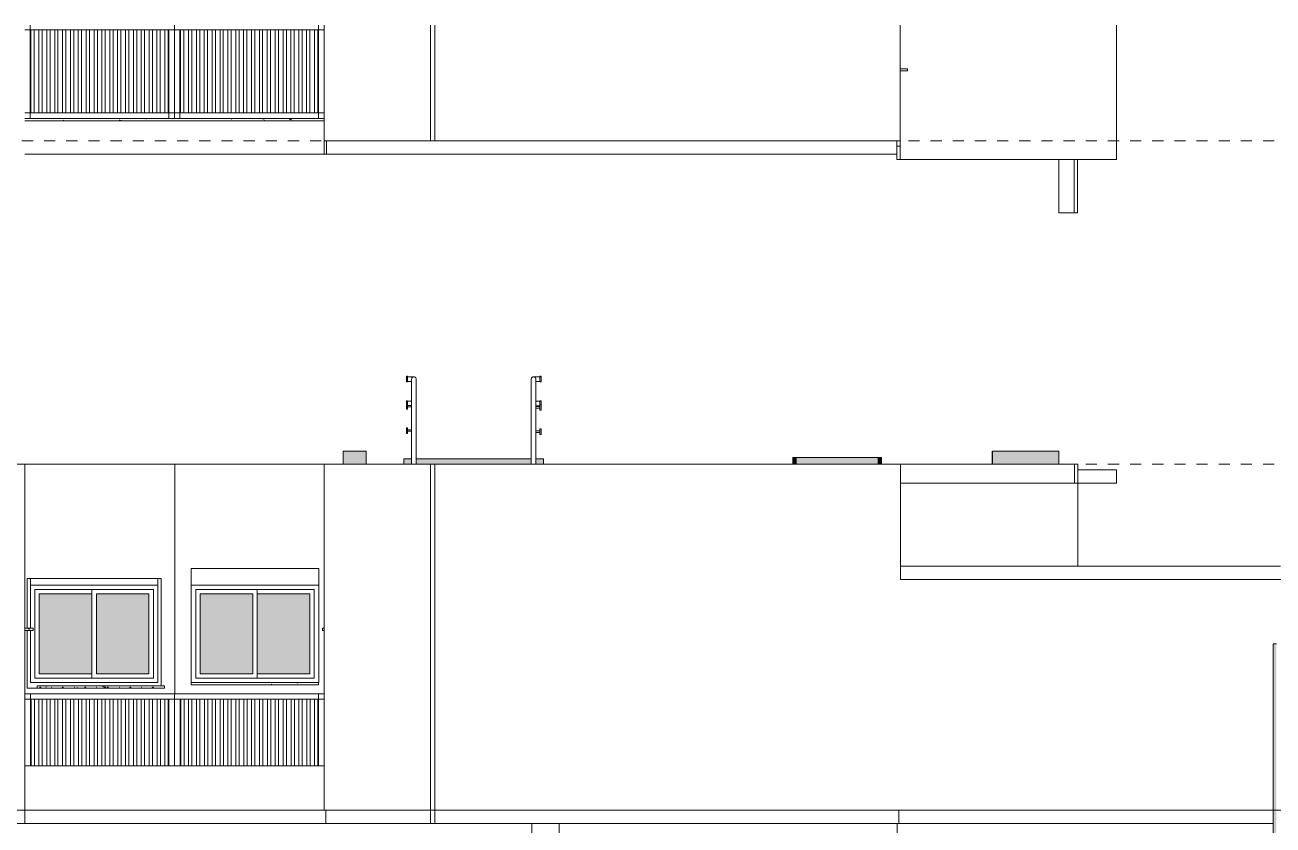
# Model space of a CAD drawing. Header units: metres. Extents: x -96 to 123, y 1 to 648.
# Drawn here: x -66.53 to -55.27, y 596.04 to 603.26 of the extents above; entities that cross this region are included whole.
import ezdxf

# ---------------------------------------------------------------- set-up
doc = ezdxf.new("R2010")
doc.units = ezdxf.units.M
for name, pattern in [('_Tracejado longo', [0.014288, 0.009525, -0.004763]), ('_Tracejado médio', [0.004, 0.003, -0.001]), ('IMPORT-LINHA_DE_FRONTEIRA', [0.065, 0.025, -0.00375, 0, -0.00375, 0, -0.00375, 0, -0.00375, 0.025, 0])]:
    doc.linetypes.add(name, pattern=pattern)
for name, color, linetype, lineweight in [('A-FLOR-CASE', 7, 'Continuous', 5), ('A-FLOR-HRAL', 7, 'Continuous', 5), ('A-FLOR-LEVL', 7, 'Continuous', 5), ('A-FLOR-OTLN', 7, 'Continuous', 5), ('A-FLOR-STRS', 7, 'Continuous', 5), ('A-GENM', 7, 'Continuous', 5), ('A-GLAZ', 7, 'Continuous', 5), ('A-GLAZ-FRAM', 7, 'Continuous', 5), ('A-WALL', 7, 'Continuous', 5), ('DIVISA1', 7, 'Continuous', 5), ('GLEBA4_LOTE_78', 7, 'Continuous', 5), ('I-WALL', 7, 'Continuous', 5), ('MURO1', 7, 'Continuous', 5)]:
    doc.layers.add(name, color=color, linetype=linetype, lineweight=lineweight)
doc.layers.add('LUC-PLA-EP-001-IMP-R00 - Sobreposição RVT_dwg', color=7, linetype='Continuous', lineweight=5, true_color=0x767676)
pattern_1 = [(45, (-45.716, 618.273), (0, 0.21552615), [0.00718, -0.10417, 0.00335, -0.10082]), (45, (-45.705, 618.268), (0, 0.21552615), [0.00718, -0.10417, 0.00335, -0.10082]), (337.5, (-45.711, 618.278), (1.7e-06, -0.2155266), [0.0127, -0.07613, 0.00335, -0.07264]), (337.5, (-45.716, 618.273), (1.7e-06, -0.2155266), [0.0127, -0.07613, 0.00335, -0.07264]), (60, (-45.767, 618.222), (-0.1016032, 0.1759782), [0.00953, -0.09684, 0.00335, -0.09348]), (120, (-45.767, 618.222), (-0.2032032, -1.8e-06), [0.00953, -0.09684, 0.00335, -0.09348]), (0, (-45.772, 618.231), (0.1016, 0.17598), [0.00953, -0.09684, 0.00335, -0.09348])]

# ---------------------------------------------------------------- blocks, each defined once
blk = doc.blocks.new('xok - janela de correr multipla com persiana - 121 x 111-4103295-Section 1')
at = {"layer": 'A-GLAZ', "true_color": 0xe6e6e6}
for points in [[(-64.484, 597.41), (-64.474, 597.41), (-64.474, 598.13), (-64.949, 598.13), (-64.949, 597.41), (-64.579, 597.41)], [(-64.434, 597.41), (-63.959, 597.41), (-63.959, 598.13), (-64.434, 598.13), (-64.434, 597.529)]]:
    blk.add_hatch(color=254, dxfattribs=at).paths.add_polyline_path(points)
at = {"layer": 'A-GLAZ-FRAM'}
for p, q in [((-63.879, 598.21), (-65.029, 598.21)), ((-65.029, 598.21), (-63.879, 598.21)), ((-64.989, 598.17), (-64.989, 597.37)), ((-64.434, 598.17), (-64.989, 598.17)), ((-64.989, 597.37), (-64.989, 598.17)), ((-64.989, 598.17), (-63.919, 598.17)), ((-64.949, 598.13), (-64.474, 598.13)), ((-64.949, 597.41), (-64.949, 598.13)), ((-64.474, 598.13), (-64.474, 597.41)), ((-64.434, 597.37), (-64.434, 598.17)), ((-64.434, 598.13), (-63.959, 598.13)), ((-63.959, 598.13), (-63.959, 597.41)), ((-63.919, 598.17), (-63.919, 597.37)), ((-64.474, 597.41), (-64.949, 597.41)), ((-63.959, 597.41), (-64.434, 597.41)), ((-64.989, 597.37), (-64.434, 597.37)), ((-63.919, 597.37), (-64.989, 597.37))]:
    blk.add_line(p, q, dxfattribs=at)
blk = doc.blocks.new('Shaft modular - JPSM05 - 80 x 18-2721010-Section 1')
at = {"layer": 'A-GENM', "true_color": 0xdcdcdc}
for points in [[(-59.57, 599.3), (-59.57, 599.36), (-59.6, 599.36), (-59.6, 599.3)], [(-59.57, 599.3), (-58.83, 599.3), (-58.83, 599.36), (-59.57, 599.36)], [(-58.8, 599.3), (-58.8, 599.36), (-58.83, 599.36), (-58.83, 599.3)]]:
    blk.add_hatch(color=254, dxfattribs=at).paths.add_polyline_path(points)
at = {"layer": 'A-GENM'}
for p, q in [((-59.6, 599.36), (-59.57, 599.36)), ((-59.6, 599.3), (-59.6, 599.36)), ((-59.57, 599.36), (-58.83, 599.36)), ((-59.57, 599.3), (-59.57, 599.36)), ((-58.83, 599.36), (-58.8, 599.36)), ((-58.83, 599.36), (-58.83, 599.3)), ((-58.8, 599.3), (-58.8, 599.36))]:
    blk.add_line(p, q, dxfattribs=at)
blk = doc.blocks.new('Shaft modular - JPSM05 - 80 x 18-V18-Section 1')
at = {"layer": 'A-GENM', "true_color": 0xdcdcdc}
blk.add_hatch(color=254, dxfattribs=at).paths.add_polyline_path([(-63.66, 599.3), (-63.45, 599.3), (-63.45, 599.42), (-63.66, 599.42)])
at = {"layer": 'A-GENM'}
for p, q in [((-63.66, 599.42), (-63.45, 599.42)), ((-63.66, 599.3), (-63.66, 599.42)), ((-63.45, 599.3), (-63.45, 599.42))]:
    blk.add_line(p, q, dxfattribs=at)
blk = doc.blocks.new('Shaft modular - JPMS01 - 60 x 23-2717634-Section 1')
at = {"layer": 'A-GENM', "true_color": 0xdcdcdc}
blk.add_hatch(color=254, dxfattribs=at).paths.add_polyline_path([(-57.2, 599.3), (-57.2, 599.42), (-57.8, 599.42), (-57.8, 599.3)])
at = {"layer": 'A-GENM'}
for p, q in [((-57.8, 599.42), (-57.2, 599.42)), ((-57.8, 599.3), (-57.8, 599.42)), ((-57.2, 599.3), (-57.2, 599.42))]:
    blk.add_line(p, q, dxfattribs=at)
blk = doc.blocks.new('xok - janela de correr multipla com persiana - 121 x 111-4103399-Section 1')
at = {"layer": 'A-GLAZ', "true_color": 0xe6e6e6}
for points in [[(-66.29, 597.41), (-65.926, 597.41), (-65.926, 598.13), (-66.401, 598.13), (-66.401, 597.41)], [(-65.529, 597.41), (-65.411, 597.41), (-65.411, 598.13), (-65.886, 598.13), (-65.886, 597.41), (-65.719, 597.41)]]:
    blk.add_hatch(color=254, dxfattribs=at).paths.add_polyline_path(points)
at = {"layer": 'A-GLAZ', "linetype": '_Tracejado médio'}
blk.add_line((-65.301, 597.3), (-65.301, 598.27), dxfattribs=at)
at = {"layer": 'A-GLAZ-FRAM'}
for p, q in [((-66.481, 598.27), (-66.481, 598.21)), ((-65.331, 598.21), (-66.481, 598.21)), ((-66.481, 598.21), (-66.481, 597.82)), ((-66.481, 598.21), (-65.331, 598.21)), ((-65.331, 598.21), (-65.331, 598.27)), ((-65.331, 597.33), (-65.331, 598.21)), ((-66.441, 597.37), (-66.441, 598.17)), ((-66.441, 598.17), (-65.371, 598.17)), ((-66.401, 597.41), (-66.401, 598.13)), ((-66.401, 598.13), (-65.926, 598.13)), ((-65.371, 598.17), (-65.926, 598.17)), ((-65.926, 598.17), (-65.926, 597.37)), ((-65.886, 597.41), (-65.886, 598.13)), ((-65.886, 598.13), (-65.411, 598.13)), ((-65.411, 598.13), (-65.411, 597.41)), ((-65.371, 597.37), (-65.371, 598.17)), ((-65.371, 598.17), (-65.371, 597.37)), ((-66.481, 597.8), (-66.481, 597.33)), ((-65.926, 597.41), (-66.401, 597.41)), ((-65.411, 597.41), (-65.886, 597.41)), ((-66.481, 597.33), (-65.331, 597.33)), ((-65.371, 597.37), (-66.441, 597.37)), ((-65.926, 597.37), (-65.371, 597.37))]:
    blk.add_line(p, q, dxfattribs=at)
blk = doc.blocks.new('Shaft modular - JPMS01 - 60 x 23-V83-Section 1')
at = {"layer": 'A-GENM'}
blk.add_line((-57.801, 599.3), (-57.801, 599.42), dxfattribs=at)
blk = doc.blocks.new('XOK - Soleira Paramétrica - Peitoril - 19 x 115-V90-Section 1')
at = {"layer": 'A-FLOR-CASE', "true_color": 0xbbbbbb}
h = blk.add_hatch(dxfattribs=at)
h.set_pattern_fill('FP_5', color=9, style=0, pattern_type=2)
h.set_pattern_definition(pattern_1)
h.paths.add_polyline_path([(-64.389, 597.31), (-63.88, 597.31), (-63.88, 597.33), (-65.03, 597.33), (-65.03, 597.31), (-64.484, 597.31)])
at = {"layer": 'A-FLOR-CASE'}
for p, q in [((-65.03, 597.33), (-63.88, 597.33)), ((-65.03, 597.31), (-65.03, 597.33)), ((-63.88, 597.31), (-65.03, 597.31)), ((-63.88, 597.31), (-63.88, 597.33))]:
    blk.add_line(p, q, dxfattribs=at)
blk = doc.blocks.new('XOK - Soleira Paramétrica - Peitoril - 19 x 115-V91-Section 1')
at = {"layer": 'A-FLOR-CASE', "true_color": 0xbbbbbb}
h = blk.add_hatch(dxfattribs=at)
h.set_pattern_fill('FP_5', color=9, style=0, pattern_type=2)
h.set_pattern_definition(pattern_1)
h.paths.add_polyline_path([(-65.271, 597.28), (-65.271, 597.3), (-66.421, 597.3), (-66.421, 597.28), (-65.339, 597.28)])
at = {"layer": 'A-FLOR-CASE'}
for p, q in [((-66.421, 597.3), (-65.271, 597.3)), ((-66.421, 597.3), (-66.421, 597.28)), ((-65.271, 597.28), (-66.421, 597.28)), ((-65.271, 597.3), (-65.271, 597.28))]:
    blk.add_line(p, q, dxfattribs=at)
blk = doc.blocks.new('Railing - Apoio com Canopla-3703119-Section 1')
at = {"layer": 'A-FLOR-HRAL'}
for p, q in [((-61.883, 599.821), (-61.919, 599.821)), ((-61.919, 599.808), (-61.883, 599.808)), ((-61.873, 599.84), (-61.883, 599.84)), ((-61.883, 599.84), (-61.883, 599.815)), ((-61.883, 599.815), (-61.883, 599.789)), ((-61.883, 599.789), (-61.873, 599.789)), ((-61.873, 599.815), (-61.873, 599.84)), ((-61.873, 599.789), (-61.873, 599.815)), ((-61.883, 599.601), (-61.919, 599.601)), ((-61.919, 599.588), (-61.883, 599.588)), ((-61.873, 599.62), (-61.883, 599.62)), ((-61.883, 599.62), (-61.883, 599.595)), ((-61.883, 599.595), (-61.883, 599.569)), ((-61.883, 599.569), (-61.873, 599.569)), ((-61.873, 599.595), (-61.873, 599.62)), ((-61.873, 599.569), (-61.873, 599.595))]:
    blk.add_line(p, q, dxfattribs=at)
blk = doc.blocks.new('Railing - Apoio com Canopla-3702703-Section 1')
at = {"layer": 'A-FLOR-HRAL'}
for p, q in [((-61.961, 600.074), (-61.96, 600.075)), ((-61.873, 600.09), (-61.892, 600.09)), ((-61.892, 600.048), (-61.873, 600.048)), ((-61.873, 600.094), (-61.883, 600.094)), ((-61.883, 600.094), (-61.883, 600.069)), ((-61.883, 600.069), (-61.883, 600.044)), ((-61.883, 600.044), (-61.873, 600.044)), ((-61.873, 600.069), (-61.873, 600.094)), ((-61.873, 600.044), (-61.873, 600.069)), ((-61.873, 599.87), (-61.892, 599.87)), ((-61.873, 599.874), (-61.883, 599.874)), ((-61.883, 599.874), (-61.883, 599.849)), ((-61.873, 599.849), (-61.873, 599.874)), ((-61.892, 599.828), (-61.883, 599.828)), ((-61.883, 599.849), (-61.883, 599.84)), ((-61.873, 599.84), (-61.873, 599.849))]:
    blk.add_line(p, q, dxfattribs=at)
at = {"layer": 'A-FLOR-HRAL', "flags": 128}
for points in [[(-61.96, 600.076), (-61.96, 600.077), (-61.959, 600.078)], [(-61.957, 600.081), (-61.957, 600.082), (-61.956, 600.082), (-61.956, 600.083)], [(-61.954, 600.085), (-61.954, 600.085), (-61.953, 600.086), (-61.952, 600.086)], [(-61.949, 600.088), (-61.949, 600.088), (-61.948, 600.089), (-61.947, 600.089)], [(-61.944, 600.09), (-61.943, 600.09), (-61.942, 600.09)], [(-61.941, 600.09), (-61.94, 600.09), (-61.94, 600.09)], [(-61.94, 600.09), (-61.94, 600.09), (-61.94, 600.09), (-61.94, 600.09), (-61.94, 600.09), (-61.939, 600.09), (-61.939, 600.09), (-61.938, 600.09), (-61.938, 600.09), (-61.937, 600.09), (-61.936, 600.09), (-61.936, 600.09), (-61.935, 600.09), (-61.934, 600.09), (-61.933, 600.09), (-61.932, 600.09), (-61.931, 600.09), (-61.929, 600.09), (-61.928, 600.09), (-61.927, 600.09), (-61.925, 600.09), (-61.924, 600.09), (-61.923, 600.09), (-61.921, 600.09), (-61.919, 600.09), (-61.918, 600.09), (-61.916, 600.09), (-61.915, 600.09), (-61.913, 600.09), (-61.911, 600.09), (-61.909, 600.09), (-61.907, 600.09), (-61.906, 600.09), (-61.904, 600.09), (-61.902, 600.09), (-61.9, 600.09), (-61.898, 600.09), (-61.896, 600.09), (-61.894, 600.09), (-61.892, 600.09), (-61.892, 600.09)], [(-61.892, 600.048), (-61.894, 600.048), (-61.896, 600.048), (-61.897, 600.048), (-61.899, 600.048), (-61.901, 600.048), (-61.903, 600.048), (-61.905, 600.048), (-61.907, 600.048), (-61.909, 600.048), (-61.911, 600.048), (-61.912, 600.048), (-61.914, 600.048), (-61.916, 600.048), (-61.917, 600.048), (-61.919, 600.048)], [(-61.919, 599.87), (-61.918, 599.87), (-61.916, 599.87), (-61.915, 599.87), (-61.913, 599.87), (-61.911, 599.87), (-61.909, 599.87), (-61.907, 599.87), (-61.906, 599.87), (-61.904, 599.87), (-61.902, 599.87), (-61.9, 599.87), (-61.898, 599.87), (-61.896, 599.87), (-61.894, 599.87), (-61.892, 599.87), (-61.892, 599.87)], [(-61.892, 599.828), (-61.894, 599.828), (-61.896, 599.828), (-61.897, 599.828), (-61.899, 599.828), (-61.901, 599.828), (-61.903, 599.828), (-61.905, 599.828), (-61.907, 599.828), (-61.909, 599.828), (-61.911, 599.828), (-61.912, 599.828), (-61.914, 599.828), (-61.916, 599.828), (-61.917, 599.828), (-61.919, 599.828)]]:
    blk.add_lwpolyline(points, dxfattribs=at)
at = {"layer": 'A-FLOR-HRAL'}
blk.add_arc((-61.94, 600.069), 0.021, 60, 180, dxfattribs=at)
blk = doc.blocks.new('Railing - Railing-3608351-Section 1')
at = {"layer": 'A-FLOR-HRAL'}
for p, q in [((-61.961, 600.069), (-61.961, 599.3)), ((-61.919, 599.3), (-61.919, 600.069))]:
    blk.add_line(p, q, dxfattribs=at)
at = {"layer": 'A-FLOR-HRAL', "flags": 128}
for points in [[(-61.961, 600.069), (-61.96, 600.074), (-61.958, 600.079), (-61.955, 600.084), (-61.951, 600.087), (-61.946, 600.089), (-61.94, 600.09), (-61.935, 600.089), (-61.93, 600.087), (-61.925, 600.084), (-61.922, 600.079), (-61.92, 600.074), (-61.919, 600.069)], [(-61.919, 600.069), (-61.92, 600.074), (-61.922, 600.079), (-61.925, 600.084), (-61.93, 600.087), (-61.935, 600.089), (-61.94, 600.09), (-61.946, 600.089), (-61.951, 600.087), (-61.955, 600.084), (-61.958, 600.079), (-61.96, 600.074), (-61.961, 600.069)]]:
    blk.add_lwpolyline(points, dxfattribs=at)
for name in ['Railing - Apoio com Canopla-3702703-Section 1', 'Railing - Apoio com Canopla-3703119-Section 1']:
    blk.add_blockref(name, (0, 0))
blk = doc.blocks.new('Railing - Apoio com Canopla-3703126-Section 1')
at = {"layer": 'A-FLOR-HRAL'}
for p, q in [((-63.087, 599.85), (-63.078, 599.85)), ((-63.087, 599.825), (-63.087, 599.85)), ((-63.087, 599.799), (-63.087, 599.825)), ((-63.078, 599.799), (-63.087, 599.799)), ((-63.078, 599.85), (-63.078, 599.825)), ((-63.078, 599.831), (-63.041, 599.831)), ((-63.078, 599.825), (-63.078, 599.799)), ((-63.041, 599.818), (-63.078, 599.818)), ((-63.087, 599.63), (-63.078, 599.63)), ((-63.087, 599.605), (-63.087, 599.63)), ((-63.087, 599.579), (-63.087, 599.605)), ((-63.078, 599.579), (-63.087, 599.579)), ((-63.078, 599.63), (-63.078, 599.605)), ((-63.078, 599.611), (-63.041, 599.611)), ((-63.078, 599.605), (-63.078, 599.579)), ((-63.041, 599.598), (-63.078, 599.598))]:
    blk.add_line(p, q, dxfattribs=at)
blk = doc.blocks.new('Railing - Apoio com Canopla-V96-Section 1')
at = {"layer": 'A-FLOR-HRAL'}
for p, q in [((-63.087, 600.094), (-63.078, 600.094)), ((-63.087, 600.069), (-63.087, 600.094)), ((-63.087, 600.09), (-63.069, 600.09)), ((-63.087, 600.044), (-63.087, 600.069)), ((-63.069, 600.048), (-63.087, 600.048)), ((-63.078, 600.044), (-63.087, 600.044)), ((-63.078, 600.094), (-63.078, 600.069)), ((-63.078, 600.069), (-63.078, 600.044)), ((-63, 600.074), (-63, 600.075)), ((-63.087, 599.874), (-63.078, 599.874)), ((-63.087, 599.85), (-63.087, 599.874)), ((-63.087, 599.87), (-63.069, 599.87)), ((-63.078, 599.874), (-63.078, 599.85))]:
    blk.add_line(p, q, dxfattribs=at)
at = {"layer": 'A-FLOR-HRAL', "flags": 128}
for points in [[(-63.02, 600.09), (-63.02, 600.09), (-63.02, 600.09), (-63.02, 600.09), (-63.021, 600.09), (-63.021, 600.09), (-63.021, 600.09), (-63.022, 600.09), (-63.023, 600.09), (-63.023, 600.09), (-63.024, 600.09), (-63.025, 600.09), (-63.026, 600.09), (-63.026, 600.09), (-63.027, 600.09), (-63.029, 600.09), (-63.03, 600.09), (-63.031, 600.09), (-63.032, 600.09), (-63.033, 600.09), (-63.035, 600.09), (-63.036, 600.09), (-63.038, 600.09), (-63.039, 600.09), (-63.041, 600.09), (-63.042, 600.09), (-63.044, 600.09), (-63.046, 600.09), (-63.047, 600.09), (-63.049, 600.09), (-63.051, 600.09), (-63.053, 600.09), (-63.055, 600.09), (-63.057, 600.09), (-63.058, 600.09), (-63.06, 600.09), (-63.062, 600.09), (-63.064, 600.09), (-63.066, 600.09), (-63.068, 600.09), (-63.069, 600.09)], [(-63.069, 600.048), (-63.067, 600.048), (-63.065, 600.048), (-63.063, 600.048), (-63.061, 600.048), (-63.059, 600.048), (-63.057, 600.048), (-63.055, 600.048), (-63.053, 600.048), (-63.051, 600.048), (-63.05, 600.048), (-63.048, 600.048), (-63.046, 600.048), (-63.044, 600.048), (-63.043, 600.048), (-63.041, 600.048)], [(-63.019, 600.09), (-63.02, 600.09), (-63.02, 600.09)], [(-63.016, 600.09), (-63.017, 600.09), (-63.018, 600.09)], [(-63.011, 600.088), (-63.012, 600.088), (-63.012, 600.089), (-63.013, 600.089)], [(-63.006, 600.085), (-63.007, 600.085), (-63.007, 600.086), (-63.008, 600.086)], [(-63.003, 600.081), (-63.003, 600.082), (-63.004, 600.082), (-63.004, 600.083)], [(-63, 600.076), (-63.001, 600.077), (-63.001, 600.078)], [(-63.041, 599.87), (-63.042, 599.87), (-63.044, 599.87), (-63.046, 599.87), (-63.047, 599.87), (-63.049, 599.87), (-63.051, 599.87), (-63.053, 599.87), (-63.055, 599.87), (-63.057, 599.87), (-63.058, 599.87), (-63.06, 599.87), (-63.062, 599.87), (-63.064, 599.87), (-63.066, 599.87), (-63.068, 599.87), (-63.069, 599.87)]]:
    blk.add_lwpolyline(points, dxfattribs=at)
at = {"layer": 'A-FLOR-HRAL'}
blk.add_arc((-63.02, 600.069), 0.021, 0, 120, dxfattribs=at)
blk = doc.blocks.new('Railing - Railing-3608355-Section 1')
at = {"layer": 'A-FLOR-HRAL'}
for p, q in [((-63.041, 600.069), (-63.041, 599.3)), ((-62.999, 599.3), (-62.999, 600.069))]:
    blk.add_line(p, q, dxfattribs=at)
at = {"layer": 'A-FLOR-HRAL', "flags": 128}
for points in [[(-63.041, 600.069), (-63.04, 600.074), (-63.038, 600.079), (-63.035, 600.084), (-63.031, 600.087), (-63.026, 600.089), (-63.02, 600.09), (-63.015, 600.089), (-63.01, 600.087), (-63.005, 600.084), (-63.002, 600.079), (-63, 600.074), (-62.999, 600.069)], [(-62.999, 600.069), (-63, 600.074), (-63.002, 600.079), (-63.005, 600.084), (-63.01, 600.087), (-63.015, 600.089), (-63.02, 600.09), (-63.026, 600.089), (-63.031, 600.087), (-63.035, 600.084), (-63.038, 600.079), (-63.04, 600.074), (-63.041, 600.069)]]:
    blk.add_lwpolyline(points, dxfattribs=at)
for name in ['Railing - Apoio com Canopla-V96-Section 1', 'Railing - Apoio com Canopla-3703126-Section 1']:
    blk.add_blockref(name, (0, 0))
blk = doc.blocks.new('Railing - 20mm-V97-Section 1')
at = {"layer": 'A-FLOR-HRAL'}
for p, q in [((-16.132, 596.58), (-16.132, 597.18)), ((-16.102, 596.58), (-16.102, 597.18))]:
    blk.add_line(p, q, dxfattribs=at)
blk = doc.blocks.new('Railing - 20mm-V98-Section 1')
at = {"layer": 'A-FLOR-HRAL'}
for p, q in [((-16.096, 596.58), (-16.096, 597.18)), ((-16.046, 597.18), (-16.096, 597.18)), ((-16.046, 596.58), (-16.046, 597.18))]:
    blk.add_line(p, q, dxfattribs=at)
blk = doc.blocks.new('Railing - 20mm-V101-Section 1')
at = {"layer": 'A-FLOR-HRAL'}
for p, q in [((-66.481, 597.23), (-66.53, 597.23)), ((-66.481, 596.58), (-66.481, 597.23))]:
    blk.add_line(p, q, dxfattribs=at)
blk = doc.blocks.new('Railing - Railing-4107699-Section 1')
at = {"layer": 'A-FLOR-HRAL'}
for p, q in [((-66.53, 597.23), (-65.18, 597.23)), ((-65.18, 597.18), (-66.53, 597.18)), ((-65.18, 597.23), (-65.18, 597.18))]:
    blk.add_line(p, q, dxfattribs=at)
for name, p in [('Railing - 20mm-V101-Section 1', (0, 0)), ('Railing - 20mm-V97-Section 1', (-50.343, 0)), ('Railing - 20mm-V97-Section 1', (-50.272, 0)), ('Railing - 20mm-V97-Section 1', (-50.201, 0)), ('Railing - 20mm-V97-Section 1', (-50.13, 0)), ('Railing - 20mm-V97-Section 1', (-50.058, 0)), ('Railing - 20mm-V97-Section 1', (-49.987, 0)), ('Railing - 20mm-V97-Section 1', (-49.916, 0)), ('Railing - 20mm-V97-Section 1', (-49.845, 0)), ('Railing - 20mm-V97-Section 1', (-49.774, 0)), ('Railing - 20mm-V97-Section 1', (-49.703, 0)), ('Railing - 20mm-V97-Section 1', (-49.632, 0)), ('Railing - 20mm-V97-Section 1', (-49.561, 0)), ('Railing - 20mm-V97-Section 1', (-49.49, 0)), ('Railing - 20mm-V97-Section 1', (-49.419, 0)), ('Railing - 20mm-V97-Section 1', (-49.348, 0)), ('Railing - 20mm-V97-Section 1', (-49.277, 0)), ('Railing - 20mm-V97-Section 1', (-49.206, 0)), ('Railing - 20mm-V97-Section 1', (-49.135, 0)), ('Railing - 20mm-V98-Section 1', (-49.135, 0))]:
    blk.add_blockref(name, p)
blk = doc.blocks.new('Railing - 20mm-V102-Section 1')
at = {"layer": 'A-FLOR-HRAL'}
for p, q in [((-63.88, 597.23), (-63.83, 597.23)), ((-63.88, 596.58), (-63.88, 597.23))]:
    blk.add_line(p, q, dxfattribs=at)
blk = doc.blocks.new('Railing - Railing-4107706-Section 1')
at = {"layer": 'A-FLOR-HRAL'}
for p, q in [((-65.18, 597.18), (-65.18, 597.23)), ((-65.18, 597.23), (-63.83, 597.23)), ((-63.83, 597.18), (-65.18, 597.18))]:
    blk.add_line(p, q, dxfattribs=at)
at = {"extrusion": (0, 0, -1), "zscale": -1}
for name, p in [('Railing - 20mm-V98-Section 1', (81.226, 0)), ('Railing - 20mm-V97-Section 1', (81.226, 0)), ('Railing - 20mm-V97-Section 1', (81.155, 0)), ('Railing - 20mm-V97-Section 1', (81.084, 0)), ('Railing - 20mm-V97-Section 1', (81.013, 0)), ('Railing - 20mm-V97-Section 1', (80.942, 0)), ('Railing - 20mm-V97-Section 1', (80.871, 0)), ('Railing - 20mm-V97-Section 1', (80.8, 0)), ('Railing - 20mm-V97-Section 1', (80.729, 0)), ('Railing - 20mm-V97-Section 1', (80.658, 0)), ('Railing - 20mm-V97-Section 1', (80.587, 0)), ('Railing - 20mm-V97-Section 1', (80.516, 0)), ('Railing - 20mm-V97-Section 1', (80.444, 0)), ('Railing - 20mm-V97-Section 1', (80.373, 0)), ('Railing - 20mm-V97-Section 1', (80.302, 0)), ('Railing - 20mm-V97-Section 1', (80.231, 0)), ('Railing - 20mm-V97-Section 1', (80.16, 0)), ('Railing - 20mm-V97-Section 1', (80.089, 0)), ('Railing - 20mm-V97-Section 1', (80.018, 0))]:
    blk.add_blockref(name, p, dxfattribs=at)
blk.add_blockref('Railing - 20mm-V102-Section 1', (0, 0))
blk = doc.blocks.new('LUC-ARQ-001-MOD-EMB_rvt-1-Section 1')
at = {"layer": 'A-FLOR-CASE', "true_color": 0xbbbbbb}
h = blk.add_hatch(dxfattribs=at)
h.set_pattern_fill('FP_5', color=9, style=0, pattern_type=2)
h.set_pattern_definition(pattern_1)
h.paths.add_polyline_path([(-66.455, 597.8), (-66.455, 597.82), (-66.53, 597.82), (-66.53, 597.8), (-66.48, 597.8)])
h = blk.add_hatch(dxfattribs=at)
h.set_pattern_fill('FP_5', color=9, style=0, pattern_type=2)
h.set_pattern_definition(pattern_1)
h.paths.add_polyline_path([(-63.845, 597.8), (-63.83, 597.8), (-63.83, 597.82), (-63.845, 597.82)])
at = {"layer": 'A-FLOR-STRS', "true_color": 0xdcdcdc}
h = blk.add_hatch(color=254, dxfattribs=at)
h.paths.add_polyline_path([(-63.11, 599.3), (-63.041, 599.3), (-63.041, 599.35), (-63.11, 599.35)])
h.paths.add_polyline_path([(-61.85, 599.3), (-61.85, 599.35), (-61.919, 599.35), (-61.919, 599.3), (-61.88, 599.3)])
h.paths.add_polyline_path([(-62.999, 599.3), (-61.961, 599.3), (-61.961, 599.35), (-62.999, 599.35)])
at = {"layer": 'A-WALL', "true_color": 0xffb76f}
blk.add_hatch(color=31, dxfattribs=at).paths.add_polyline_path([(-55.267, 595.78), (-55.237, 595.78), (-55.237, 597.68), (-55.267, 597.68), (-55.267, 596.892)])
at = {"layer": 'A-FLOR-CASE'}
for p, q in [((-66.53, 597.82), (-66.455, 597.82)), ((-66.455, 597.8), (-66.53, 597.8)), ((-66.455, 597.82), (-66.455, 597.8)), ((-63.845, 597.82), (-63.83, 597.82)), ((-63.845, 597.8), (-63.845, 597.82)), ((-63.83, 597.8), (-63.845, 597.8))]:
    blk.add_line(p, q, dxfattribs=at)
at = {"layer": 'A-FLOR-OTLN'}
for p, q in [((-66.53, 596.06), (-71.693, 596.06)), ((-62.83, 596.06), (-62.869, 596.06)), ((-58.66, 595.96), (-58.66, 596.06))]:
    blk.add_line(p, q, dxfattribs=at)
at = {"layer": 'A-FLOR-STRS'}
for p, q in [((-63.11, 599.3), (-63.11, 599.35)), ((-63.041, 599.35), (-63.11, 599.35)), ((-61.961, 599.35), (-62.999, 599.35)), ((-61.85, 599.35), (-61.919, 599.35)), ((-61.85, 599.35), (-61.85, 599.3))]:
    blk.add_line(p, q, dxfattribs=at)
at = {"layer": 'A-WALL'}
for p, q in [((-66.53, 599.3), (-67.49, 599.3)), ((-65.177, 599.3), (-66.53, 599.3)), ((-66.53, 596.18), (-66.53, 599.3)), ((-63.83, 599.3), (-65.177, 599.3)), ((-65.177, 599.3), (-65.177, 597.23)), ((-62.87, 599.3), (-63.83, 599.3)), ((-63.83, 599.3), (-63.83, 596.18)), ((-62.87, 596.06), (-62.87, 599.3)), ((-62.83, 599.3), (-62.869, 599.3)), ((-58.66, 599.3), (-62.83, 599.3)), ((-62.83, 599.3), (-62.83, 596.06)), ((-58.66, 599.3), (-58.63, 599.3)), ((-57.06, 599.3), (-58.63, 599.3)), ((-58.63, 599.3), (-58.63, 598.26)), ((-57.06, 599.13), (-57.06, 599.3)), ((-57.06, 599.3), (-57.03, 599.3)), ((-57.03, 599.3), (-57.03, 599.13)), ((-57.03, 599.3), (-57.03, 599.25)), ((-56.68, 599.25), (-57.03, 599.25)), ((-56.68, 599.13), (-56.68, 599.25)), ((-57.03, 599.13), (-58.63, 599.13)), ((-57.03, 599.13), (-57.03, 598.68)), ((-57.03, 598.38), (-57.03, 599.13)), ((-57.03, 599.13), (-56.68, 599.13)), ((-57.03, 598.68), (-57.03, 598.38)), ((-65.029, 598.36), (-63.879, 598.36)), ((-65.029, 597.33), (-65.029, 598.36)), ((-63.879, 598.36), (-63.879, 597.33)), ((-66.51, 598.27), (-65.3, 598.27)), ((-66.51, 597.82), (-66.51, 598.27)), ((-66.481, 597.82), (-66.481, 598.27)), ((-65.331, 598.27), (-65.331, 597.33)), ((-65.3, 598.27), (-65.3, 597.3)), ((-54.994, 598.26), (-58.63, 598.26)), ((-66.51, 597.28), (-66.51, 597.8)), ((-66.481, 597.33), (-66.481, 597.8)), ((-66.421, 597.28), (-66.51, 597.28)), ((-65.331, 597.33), (-66.481, 597.33)), ((-63.879, 597.33), (-63.88, 597.33)), ((-63.83, 596.58), (-66.53, 596.58)), ((-67.49, 596.18), (-66.53, 596.18)), ((-66.53, 596.18), (-66.53, 596.06)), ((-63.83, 596.18), (-63.815, 596.18)), ((-63.815, 596.18), (-63.815, 596.06)), ((-62.869, 596.18), (-62.83, 596.18)), ((-58.645, 596.06), (-58.645, 596.18)), ((-58.645, 596.18), (-58.645, 596.06)), ((-66.53, 596.06), (-63.815, 596.06)), ((-63.815, 596.06), (-62.87, 596.06)), ((-62.83, 596.06), (-58.645, 596.06)), ((-61.71, 595.88), (-61.71, 596.06)), ((-58.645, 596.06), (-55.267, 596.06))]:
    blk.add_line(p, q, dxfattribs=at)
at = {"layer": 'A-WALL', "color": 8, "true_color": 0x808080}
for p, q in [((-55.267, 597.68), (-55.267, 595.78)), ((-55.237, 597.68), (-55.267, 597.68))]:
    blk.add_line(p, q, dxfattribs=at)
at = {"layer": 'I-WALL'}
for p, q in [((-55.199, 598.38), (-58.63, 598.38)), ((-61.956, 596.06), (-61.956, 595.88))]:
    blk.add_line(p, q, dxfattribs=at)
at = {"layer": 'A-FLOR-CASE', "color": 253, "lineweight": 5, "true_color": 0x999999}
for name in ['XOK - Soleira Paramétrica - Peitoril - 19 x 115-V91-Section 1', 'XOK - Soleira Paramétrica - Peitoril - 19 x 115-V90-Section 1']:
    blk.add_blockref(name, (0, 0), dxfattribs=at)
at = {"layer": 'A-FLOR-HRAL', "color": 253, "lineweight": 5, "true_color": 0x999999}
for name in ['Railing - Railing-3608355-Section 1', 'Railing - Railing-3608351-Section 1', 'Railing - Railing-4107699-Section 1', 'Railing - Railing-4107706-Section 1']:
    blk.add_blockref(name, (0, 0), dxfattribs=at)
at = {"layer": 'A-GENM', "color": 253, "lineweight": 5, "true_color": 0x999999}
for name in ['Shaft modular - JPSM05 - 80 x 18-V18-Section 1', 'Shaft modular - JPMS01 - 60 x 23-V83-Section 1', 'Shaft modular - JPMS01 - 60 x 23-2717634-Section 1', 'Shaft modular - JPSM05 - 80 x 18-2721010-Section 1']:
    blk.add_blockref(name, (0, 0), dxfattribs=at)
at = {"layer": 'A-GLAZ', "color": 253, "lineweight": 5, "true_color": 0x999999}
for name in ['xok - janela de correr multipla com persiana - 121 x 111-4103399-Section 1', 'xok - janela de correr multipla com persiana - 121 x 111-4103295-Section 1']:
    blk.add_blockref(name, (0, 0), dxfattribs=at)
blk = doc.blocks.new('Railing - 20mm-891507-Section 1')
at = {"layer": 'A-FLOR-HRAL'}
for p, q in [((-16.132, 599.55), (-16.132, 600.3)), ((-16.102, 599.55), (-16.102, 600.3))]:
    blk.add_line(p, q, dxfattribs=at)
blk = doc.blocks.new('Railing - 20mm-891505-Section 1')
at = {"layer": 'A-FLOR-HRAL'}
for p, q in [((-16.096, 599.5), (-16.096, 600.3)), ((-16.046, 600.3), (-16.096, 600.3)), ((-16.046, 599.5), (-16.046, 600.3))]:
    blk.add_line(p, q, dxfattribs=at)
blk = doc.blocks.new('Railing - 20mm-V107-Section 1')
at = {"layer": 'A-FLOR-HRAL'}
blk.add_line((-17.345, 602.42), (-17.345, 603.264), dxfattribs=at)
blk = doc.blocks.new('Railing - Railing-V110-Section 1')
at = {"layer": 'A-FLOR-HRAL'}
for p, q in [((-65.181, 603.264), (-65.181, 603.22)), ((-65.181, 603.22), (-66.532, 603.22)), ((-66.532, 602.47), (-65.181, 602.47)), ((-65.181, 602.47), (-65.181, 602.42))]:
    blk.add_line(p, q, dxfattribs=at)
for name, p in [('Railing - 20mm-V107-Section 1', (-49.137, 0)), ('Railing - 20mm-891507-Section 1', (-50.344, 2.92)), ('Railing - 20mm-891507-Section 1', (-50.273, 2.92)), ('Railing - 20mm-891507-Section 1', (-50.201, 2.92)), ('Railing - 20mm-891507-Section 1', (-50.13, 2.92)), ('Railing - 20mm-891507-Section 1', (-50.059, 2.92)), ('Railing - 20mm-891507-Section 1', (-49.988, 2.92)), ('Railing - 20mm-891507-Section 1', (-49.917, 2.92)), ('Railing - 20mm-891507-Section 1', (-49.846, 2.92)), ('Railing - 20mm-891507-Section 1', (-49.775, 2.92)), ('Railing - 20mm-891507-Section 1', (-49.704, 2.92)), ('Railing - 20mm-891507-Section 1', (-49.633, 2.92)), ('Railing - 20mm-891507-Section 1', (-49.562, 2.92)), ('Railing - 20mm-891507-Section 1', (-49.491, 2.92)), ('Railing - 20mm-891507-Section 1', (-49.42, 2.92)), ('Railing - 20mm-891507-Section 1', (-49.349, 2.92)), ('Railing - 20mm-891507-Section 1', (-49.278, 2.92)), ('Railing - 20mm-891507-Section 1', (-49.207, 2.92)), ('Railing - 20mm-891507-Section 1', (-49.135, 2.92)), ('Railing - 20mm-891505-Section 1', (-49.135, 2.92))]:
    blk.add_blockref(name, p)
blk = doc.blocks.new('Railing - Railing-2994068-Section 1')
at = {"layer": 'A-FLOR-HRAL'}
for p, q in [((-16.045, 603.22), (-16.045, 603.264)), ((-14.694, 603.22), (-16.045, 603.22)), ((-16.045, 602.42), (-16.045, 602.47)), ((-16.045, 602.47), (-14.694, 602.47))]:
    blk.add_line(p, q, dxfattribs=at)
at = {"extrusion": (0, 0, -1), "zscale": -1}
for name, p in [('Railing - 20mm-V107-Section 1', (32.089, 0)), ('Railing - 20mm-891505-Section 1', (32.09, 2.92)), ('Railing - 20mm-891507-Section 1', (32.09, 2.92)), ('Railing - 20mm-891507-Section 1', (32.019, 2.92)), ('Railing - 20mm-891507-Section 1', (31.948, 2.92)), ('Railing - 20mm-891507-Section 1', (31.877, 2.92)), ('Railing - 20mm-891507-Section 1', (31.806, 2.92)), ('Railing - 20mm-891507-Section 1', (31.735, 2.92)), ('Railing - 20mm-891507-Section 1', (31.664, 2.92)), ('Railing - 20mm-891507-Section 1', (31.593, 2.92)), ('Railing - 20mm-891507-Section 1', (31.522, 2.92)), ('Railing - 20mm-891507-Section 1', (31.451, 2.92)), ('Railing - 20mm-891507-Section 1', (31.38, 2.92)), ('Railing - 20mm-891507-Section 1', (31.309, 2.92)), ('Railing - 20mm-891507-Section 1', (31.238, 2.92)), ('Railing - 20mm-891507-Section 1', (31.166, 2.92)), ('Railing - 20mm-891507-Section 1', (31.095, 2.92)), ('Railing - 20mm-891507-Section 1', (31.024, 2.92)), ('Railing - 20mm-891507-Section 1', (30.953, 2.92)), ('Railing - 20mm-891507-Section 1', (30.882, 2.92))]:
    blk.add_blockref(name, p, dxfattribs=at)
blk = doc.blocks.new('LUC-ARQ-001-MOD-TOR_rvt-2-Section 1')
at = {"layer": 'A-FLOR-CASE', "true_color": 0xbbbbbb}
h = blk.add_hatch(dxfattribs=at)
h.set_pattern_fill('FP_5', color=9, style=0, pattern_type=2)
h.set_pattern_definition(pattern_1)
h.paths.add_polyline_path([(-58.566, 602.85), (-58.566, 602.87), (-58.631, 602.87), (-58.631, 602.85)])
h = blk.add_hatch(dxfattribs=at)
h.set_pattern_fill('FP_5', color=9, style=0, pattern_type=2)
h.set_pattern_definition(pattern_1)
h.paths.add_polyline_path([(-65.339, 602.4), (-63.831, 602.4), (-63.831, 602.42), (-66.531, 602.42), (-66.531, 602.4), (-65.529, 602.4)])
at = {"layer": 'A-FLOR-CASE'}
for p, q in [((-58.631, 602.87), (-58.566, 602.87)), ((-58.566, 602.85), (-58.631, 602.85)), ((-58.566, 602.85), (-58.566, 602.87)), ((-66.531, 602.42), (-63.831, 602.42)), ((-63.831, 602.4), (-66.531, 602.4))]:
    blk.add_line(p, q, dxfattribs=at)
at = {"layer": 'A-FLOR-OTLN'}
for p, q in [((-63.808, 602.1), (-63.808, 602.22)), ((-62.871, 602.22), (-62.831, 602.22)), ((-58.661, 602.22), (-58.661, 602.1)), ((-58.661, 602.17), (-58.631, 602.17)), ((-63.808, 602.1), (-63.831, 602.1)), ((-58.661, 602.1), (-63.808, 602.1)), ((-58.661, 602.05), (-58.661, 602.1)), ((-58.631, 602.05), (-58.661, 602.05))]:
    blk.add_line(p, q, dxfattribs=at)
at = {"layer": 'A-WALL'}
for p, q in [((-63.831, 603.264), (-63.831, 602.22)), ((-62.871, 602.22), (-62.871, 603.264)), ((-62.831, 603.264), (-62.831, 602.22)), ((-58.631, 603.264), (-58.631, 602.22)), ((-56.681, 602.05), (-56.681, 603.264)), ((-63.831, 602.1), (-63.831, 602.22)), ((-63.831, 602.22), (-62.871, 602.22)), ((-62.871, 602.22), (-62.831, 602.22)), ((-62.831, 602.22), (-58.661, 602.22)), ((-58.631, 602.22), (-58.661, 602.22)), ((-58.661, 602.17), (-58.631, 602.17)), ((-58.631, 602.22), (-58.631, 602.05)), ((-66.532, 602.1), (-63.831, 602.1)), ((-58.631, 602.05), (-56.681, 602.05)), ((-57.201, 601.57), (-57.201, 602.05)), ((-57.061, 602.05), (-57.061, 601.57)), ((-57.061, 601.57), (-57.061, 602.05)), ((-57.031, 602.05), (-57.031, 601.57)), ((-57.061, 601.57), (-57.201, 601.57)), ((-57.031, 601.57), (-57.061, 601.57))]:
    blk.add_line(p, q, dxfattribs=at)
at = {"layer": 'A-FLOR-HRAL', "lineweight": 5}
for name, p in [('Railing - Railing-V110-Section 1', (0, 0)), ('Railing - Railing-2994068-Section 1', (-49.137, 0))]:
    blk.add_blockref(name, p, dxfattribs=at)
blk = doc.blocks.new('LUC-PLA-EP-001-IMP-R00 - Sobreposição RVT_dwg_PS_CRUZETA-3147893-Section 1')
at = {"layer": 'GLEBA4_LOTE_78'}
blk.add_line((1.001, 592.28), (1.301, 592.28), dxfattribs=at)
blk = doc.blocks.new('LUC-PLA-EP-001-IMP-R00 - Sobreposição RVT_dwg_PN4-3147896-Section 1')
blk.add_blockref('LUC-PLA-EP-001-IMP-R00 - Sobreposição RVT_dwg_PS_CRUZETA-3147893-Section 1', (-89.557, 0))
blk = doc.blocks.new('LUC-PLA-EP-001-IMP-R00 - Sobreposição RVT_dwg-V112-Section 1')
at = {"layer": 'DIVISA1', "linetype": 'IMPORT-LINHA_DE_FRONTEIRA'}
blk.add_line((-0.031, 596.18), (-90.031, 596.18), dxfattribs=at)
at = {"layer": 'MURO1', "flags": 128}
blk.add_lwpolyline([(-89.811, 596.18), (-89.34, 596.18), (-89.95, 596.18), (-42.03, 596.18), (-42.007, 596.18), (-0.049, 596.18)], dxfattribs=at)
blk.add_blockref('LUC-PLA-EP-001-IMP-R00 - Sobreposição RVT_dwg_PN4-3147896-Section 1', (28.994, 3.9))

msp = doc.modelspace()

# ---------------------------------------------------------------- linework, layer by layer
at = {"layer": 'A-FLOR-LEVL', "linetype": '_Tracejado longo'}
for p, q in [((-93.957, 602.22), (2.54, 602.22)), ((-93.957, 599.3), (2.54, 599.3)), ((-93.957, 596.18), (2.54, 596.18))]:
    msp.add_line(p, q, dxfattribs=at)

# ---------------------------------------------------------------- block references
at = {"lineweight": 5}
for name in ['LUC-ARQ-001-MOD-TOR_rvt-2-Section 1', 'LUC-ARQ-001-MOD-EMB_rvt-1-Section 1']:
    msp.add_blockref(name, (0, 0), dxfattribs=at)
at = {"layer": 'LUC-PLA-EP-001-IMP-R00 - Sobreposição RVT_dwg', "color": 7}
msp.add_blockref('LUC-PLA-EP-001-IMP-R00 - Sobreposição RVT_dwg-V112-Section 1', (0, 0), dxfattribs=at)

doc.saveas('drawing.dxf')
